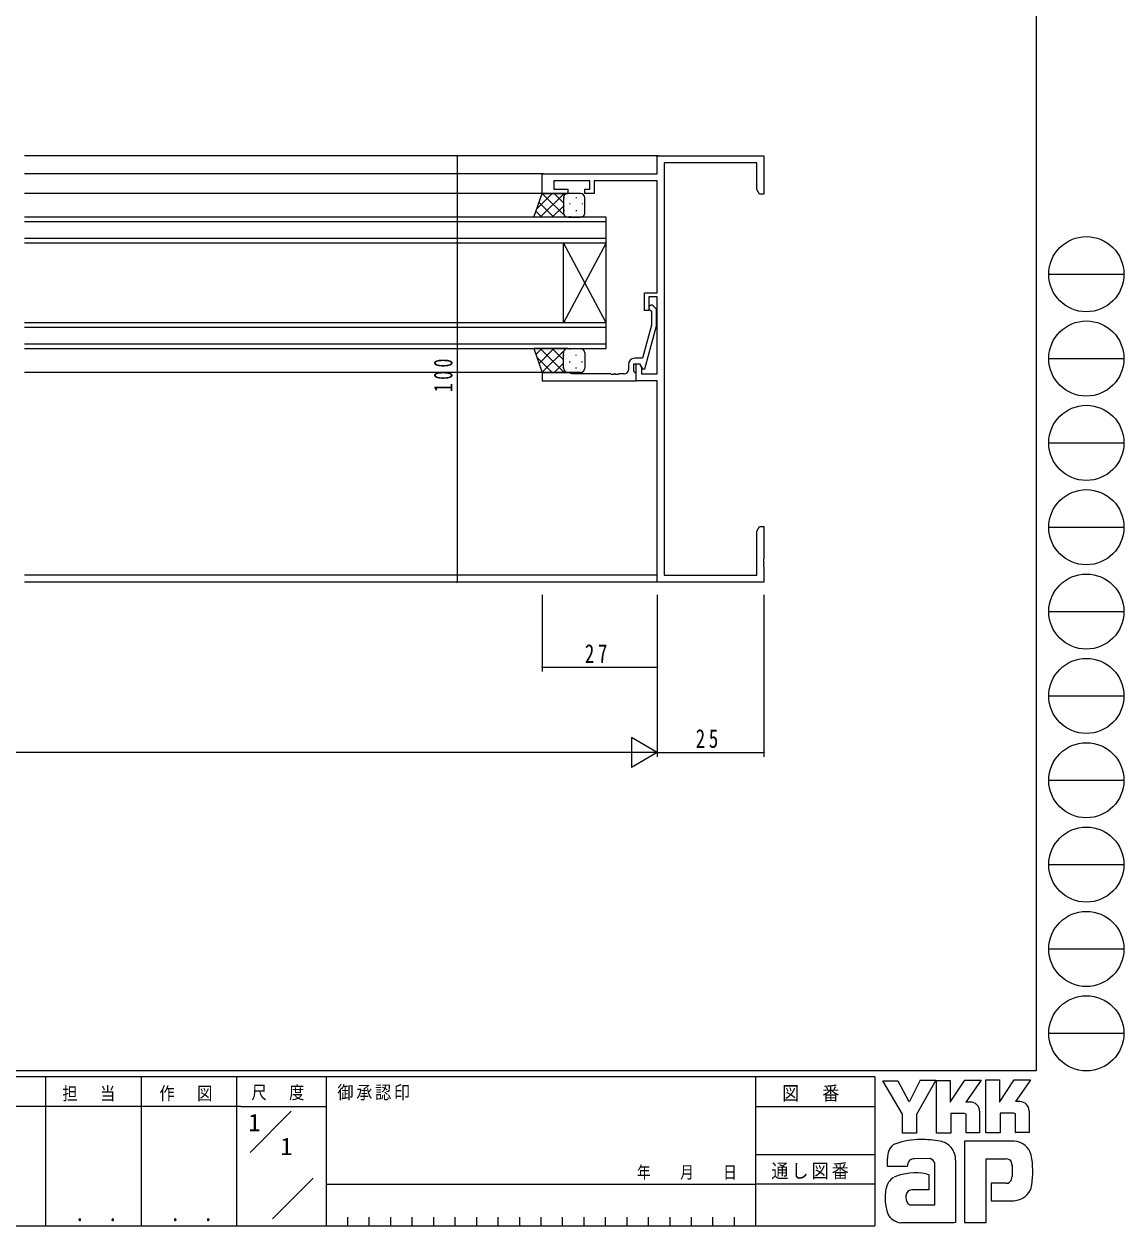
# Model space of a CAD drawing. Units: millimetres on the paper. Extents: x -397 to 397, y -282 to 282.
# Drawn here: x 138.6 to 396.7, y -282.1 to 0 of the extents above; entities that cross this region are included whole.
import ezdxf
from ezdxf.enums import TextEntityAlignment as Align

# ---------------------------------------------------------------- set-up
doc = ezdxf.new("R2010")
doc.units = ezdxf.units.MM
for name, color, linetype, lineweight in [('0-1_YKK_ZWAK', 7, 'Continuous', 18), ('0-3_YKK_11', 7, 'Continuous', 18), ('0-4_YKK_12', 2, 'Continuous', 18), ('0-6_YKK_13', 4, 'Continuous', 18), ('0-7_YKK_D', 6, 'Continuous', 18)]:
    doc.layers.add(name, color=color, linetype=linetype, lineweight=lineweight)
doc.layers.add('0-2_USER1', color=7, linetype='Continuous')
doc.styles.add('ＭＳ ゴシック', font='')
doc.styles.get('ＭＳ ゴシック').set_extended_font_data('MS Gothic')

msp = doc.modelspace()

# ---------------------------------------------------------------- linework, layer by layer
at = {"layer": '0-1_YKK_ZWAK'}
for p, q in [((376.092, 279.3), (376.092, -245.7)), ((379.068, -58.716), (396.708, -58.716)), ((379.068, -78.512), (396.708, -78.512)), ((379.068, -98.308), (396.708, -98.308)), ((379.068, -118.104), (396.708, -118.104)), ((379.068, -137.9), (396.708, -137.9)), ((379.068, -157.696), (396.708, -157.696)), ((379.068, -177.492), (396.708, -177.492)), ((379.068, -197.288), (396.708, -197.288)), ((379.068, -217.084), (396.708, -217.084)), ((379.068, -236.88), (396.708, -236.88)), ((376.092, -245.7), (-393.908, -245.7)), ((338.292, -247.1), (-393.908, -247.1)), ((143.692, -247.1), (143.692, -282.1)), ((166.092, -247.1), (166.092, -282.1)), ((188.492, -247.1), (188.492, -282.1)), ((209.492, -247.1), (209.492, -282.1)), ((310.291, -247.1), (310.291, -282.1)), ((338.292, -247.1), (338.292, -282.1)), ((340.129, -248.006), (343.642, -248.006)), ((344.724, -255.899), (340.129, -248.006)), ((348.928, -247.898), (346.372, -252.871)), ((352.751, -260.331), (352.751, -247.925)), ((364.266, -247.817), (367.537, -247.817)), ((364.266, -260.223), (364.266, -247.817)), ((370.969, -247.817), (374.753, -247.817)), ((374.753, -247.817), (374.375, -248.465)), ((374.375, -248.465), (371.253, -252.925)), ((360.671, -253.006), (359.632, -253.006)), ((372.292, -252.925), (371.253, -252.925)), ((189.476, -254.099), (121.292, -254.099)), ((189.476, -254.099), (209.492, -254.099)), ((191.662, -264.836), (201.355, -255.143)), ((310.291, -254.1), (338.292, -254.1)), ((359.266, -255.682), (356.076, -255.682)), ((362.833, -255.169), (362.833, -260.25)), ((367.672, -255.655), (367.672, -260.223)), ((370.861, -255.655), (367.672, -255.655)), ((371.294, -255.817), (370.861, -255.655)), ((371.294, -260.196), (371.294, -255.817)), ((374.456, -255.169), (374.456, -260.196)), ((370.915, -262.196), (359.32, -262.196)), ((359.32, -262.196), (359.32, -281.306)), ((367.672, -260.223), (364.266, -260.223)), ((371.294, -260.146), (371.344, -260.196)), ((374.456, -260.196), (371.294, -260.196)), ((310.291, -265.299), (338.292, -265.299)), ((341.21, -268.17), (341.21, -266.241)), ((351.238, -266.305), (347.54, -266.375)), ((352.319, -277.171), (352.319, -267.44)), ((357.211, -266.683), (357.211, -281.279)), ((364.347, -266.359), (368.996, -266.359)), ((364.347, -281.306), (364.347, -266.359)), ((370.465, -267.856), (370.483, -270.491)), ((345.859, -268.17), (341.21, -268.17)), ((196.964, -280.445), (206.488, -270.921)), ((209.492, -272.3), (310.291, -272.3)), ((338.292, -272.299), (310.291, -272.299)), ((350.967, -273.63), (346.973, -273.635)), ((365.563, -272.089), (365.563, -276.225)), ((369.104, -272.089), (365.563, -272.089)), ((365.563, -276.225), (370.888, -276.225)), ((370.888, -276.225), (371.969, -275.982)), ((346.697, -277.171), (352.319, -277.171)), ((351.886, -277.171), (352.238, -277.171)), ((352.319, -277.17), (352.32, -277.171)), ((-393.908, -282.1), (338.292, -282.1)), ((214.532, -280), (214.532, -282.1)), ((219.572, -280), (219.572, -282.1)), ((224.612, -280), (224.612, -282.1)), ((229.652, -280), (229.652, -282.1)), ((234.692, -280), (234.692, -282.1)), ((239.732, -280), (239.732, -282.1)), ((244.772, -280), (244.772, -282.1)), ((249.812, -280), (249.812, -282.1)), ((254.852, -280), (254.852, -282.1)), ((259.892, -280), (259.892, -282.1)), ((264.932, -280), (264.932, -282.1)), ((269.972, -280), (269.972, -282.1)), ((275.012, -280), (275.012, -282.1)), ((280.052, -280), (280.052, -282.1)), ((285.092, -280), (285.092, -282.1)), ((290.132, -280), (290.132, -282.1)), ((295.172, -280), (295.172, -282.1)), ((300.211, -280), (300.211, -282.1)), ((305.251, -280), (305.251, -282.1)), ((345.859, -281.36), (344.372, -281.36)), ((356.887, -281.333), (345.859, -281.36)), ((357.211, -281.279), (356.887, -281.333))]:
    msp.add_line(p, q, dxfattribs=at)
for points in [[(343.642, -248.006), (346.156, -252.709), (346.372, -252.871)], [(348.928, -247.898), (352.554, -247.898), (348.021, -255.926)], [(352.751, -247.925), (355.968, -247.925), (355.968, -253.023), (359.347, -247.871)], [(359.347, -247.871), (363.172, -247.871), (359.632, -253.006)], [(367.537, -247.817), (367.537, -253.008), (370.969, -247.817)], [(348.021, -255.926), (348.021, -260.358), (344.724, -260.358), (344.724, -255.899)], [(356.076, -255.682), (356.076, -260.331), (352.751, -260.331)], [(362.833, -260.25), (359.698, -260.25), (359.698, -255.845), (359.266, -255.682)], [(350.265, -269.873), (350.967, -270.035), (350.967, -273.63)], [(359.32, -281.306), (363.563, -281.306), (364.347, -281.306)]]:
    msp.add_lwpolyline(points, dxfattribs=at)
for centre in [(387.888, -58.716), (387.888, -78.512), (387.888, -98.308), (387.888, -118.104), (387.888, -137.9), (387.888, -157.696), (387.888, -177.492), (387.888, -197.288), (387.888, -217.084), (387.888, -236.88)]:
    msp.add_circle(centre, 8.82, dxfattribs=at)
for centre, radius, start, end in [((360.671, -255.169), 2.163, 0.00166, 89.99604), ((372.292, -255.088), 2.163, 0.00166, 89.99604), ((349.014, -279.501), 17.68, 89.89165, 109.30848), ((349.533, -282.563), 20.748, 78.7801, 91.46938), ((352.822, -266.596), 4.449, 40.66422, 80.31694), ((370.764, -266.54), 4.341, 14.44572, 87.08746), ((346.251, -266.266), 5.037, 158.41083, 179.71775), ((343.898, -265.155), 2.444, 109.02127, 161.51264), ((352.601, -266.585), 4.612, 358.78059, 38.76563), ((347.967, -268.107), 2.109, 138.46382, 181.71359), ((347.407, -268.071), 1.701, 85.50551, 126.78038), ((350.748, -267.854), 1.625, 14.7552, 72.44995), ((369.157, -267.579), 1.229, 16.43123, 96.91661), ((366.823, -268.308), 3.673, 4.93423, 17.03552), ((354.458, -269.287), 20.86, 350.99027, 10.67625), ((344.719, -274.027), 3.908, 121.82711, 169.08475), ((347.812, -282.954), 13.309, 79.38098, 112.05825), ((366.802, -270.141), 3.697, 343.6902, 354.75362), ((351.741, -275.495), 11.082, 168.76372, 199.80079), ((346.982, -275.079), 1.445, 90.33953, 178.03639), ((369.105, -270.784), 1.306, 269.95468, 342.90145), ((370.827, -271.845), 4.291, 285.44291, 349.90448), ((347.874, -275.428), 2.369, 171.08203, 216.71923), ((346.942, -275.665), 1.526, 230.9728, 260.75491), ((344.732, -277.543), 3.823, 207.31435, 263.59464)]:
    msp.add_arc(centre, radius, start, end, dxfattribs=at)
at = {"layer": '0-3_YKK_11'}
for p, q in [((287.229, -30.958), (312.229, -30.958)), ((287.229, -35.158), (287.229, -30.958)), ((312.229, -30.958), (312.229, -39.958)), ((310.599, -32.588), (288.859, -32.588)), ((288.859, -32.588), (288.859, -129.328)), ((310.599, -38.867), (310.599, -32.588)), ((260.229, -35.158), (287.229, -35.158)), ((260.229, -39.758), (260.229, -35.158)), ((262.929, -36.788), (262.929, -38.758)), ((271.429, -36.788), (262.929, -36.788)), ((262.929, -38.758), (266.229, -38.758)), ((266.229, -38.758), (266.229, -39.758)), ((270.229, -38.758), (271.429, -38.758)), ((270.229, -39.758), (270.229, -38.758)), ((271.429, -38.758), (271.429, -36.788)), ((272.429, -36.788), (272.429, -39.758)), ((287.229, -36.788), (272.429, -36.788)), ((287.229, -63.058), (287.229, -36.788)), ((311.229, -39.958), (310.599, -38.867)), ((266.229, -39.758), (260.229, -39.758)), ((272.429, -39.758), (270.229, -39.758)), ((312.229, -39.958), (311.229, -39.958)), ((284.229, -63.058), (287.229, -63.058)), ((284.229, -67.258), (284.229, -63.058)), ((285.229, -64.058), (285.229, -67.258)), ((287.229, -64.058), (285.229, -64.058)), ((287.229, -82.128), (287.229, -64.058)), ((285.229, -67.258), (284.229, -67.258)), ((285.404, -66.982), (285.829, -67.407)), ((285.829, -67.407), (285.829, -70.697)), ((287.029, -66.91), (286.253, -66.134)), ((287.029, -70.855), (287.029, -66.91)), ((285.829, -70.697), (283.749, -78.458)), ((284.321, -80.958), (287.029, -70.855)), ((283.749, -78.458), (281.929, -78.458)), ((260.229, -81.758), (260.229, -83.758)), ((266.229, -81.758), (260.229, -81.758)), ((267.245, -82.128), (266.229, -81.758)), ((280.429, -79.958), (280.429, -81.128)), ((281.729, -79.758), (283.029, -79.758)), ((281.729, -81.558), (281.729, -79.758)), ((281.929, -81.758), (281.729, -81.558)), ((282.229, -82.058), (281.929, -81.758)), ((282.229, -79.758), (283.029, -79.758)), ((282.229, -83.758), (282.229, -79.758)), ((283.029, -79.758), (283.529, -80.624)), ((283.029, -79.758), (283.721, -80.958)), ((283.529, -80.624), (283.529, -82.128)), ((283.721, -80.958), (284.321, -80.958)), ((260.229, -83.758), (282.229, -83.758)), ((276.27, -82.128), (267.245, -82.128)), ((276.454, -82.248), (276.27, -82.128)), ((277.003, -82.248), (276.454, -82.248)), ((277.187, -82.128), (277.003, -82.248)), ((277.27, -82.128), (277.187, -82.128)), ((277.454, -82.248), (277.27, -82.128)), ((278.003, -82.248), (277.454, -82.248)), ((278.187, -82.128), (278.003, -82.248)), ((279.429, -82.128), (278.187, -82.128)), ((282.229, -83.758), (282.229, -82.058)), ((287.229, -83.758), (282.229, -83.758)), ((283.529, -82.128), (287.229, -82.128)), ((287.229, -130.958), (287.229, -83.758)), ((310.599, -119.049), (311.229, -117.958)), ((311.229, -117.958), (312.229, -117.958)), ((312.229, -117.958), (312.229, -125.5)), ((310.599, -129.328), (310.599, -119.049)), ((312.229, -125.5), (312.109, -125.683)), ((312.109, -125.683), (312.109, -126.233)), ((312.109, -126.233), (312.229, -126.416)), ((312.229, -126.5), (312.109, -126.683)), ((312.109, -126.683), (312.109, -127.233)), ((312.229, -126.416), (312.229, -126.5)), ((288.859, -129.328), (310.599, -129.328)), ((312.109, -127.233), (312.229, -127.416)), ((312.229, -127.416), (312.229, -130.958)), ((312.229, -130.958), (287.229, -130.958))]:
    msp.add_line(p, q, dxfattribs=at)
for centre, radius, start, end in [((285.829, -66.558), 0.6, 44.99999, 225.00001), ((281.929, -79.958), 1.5, 90.00001, 179.99999), ((279.429, -81.128), 1, 270.00001, 359.99999)]:
    msp.add_arc(centre, radius, start, end, dxfattribs=at)
at = {"layer": '0-4_YKK_12'}
for p, q in [((287.529, -30.958), (138.729, -30.958)), ((260.529, -35.158), (138.729, -35.158)), ((260.729, -39.758), (138.729, -39.758)), ((275.229, -45.358), (138.729, -45.358)), ((138.729, -46.358), (275.229, -46.358)), ((275.229, -51.358), (275.229, -45.358)), ((275.229, -50.358), (138.729, -50.358)), ((138.729, -51.358), (275.229, -51.358)), ((275.229, -51.358), (265.229, -70.158)), ((275.229, -70.158), (265.229, -51.358)), ((265.229, -70.158), (265.229, -51.358)), ((275.229, -70.158), (275.229, -51.358)), ((275.229, -70.158), (138.729, -70.158)), ((275.229, -76.158), (275.229, -70.158)), ((138.729, -71.158), (275.229, -71.158)), ((275.229, -75.158), (138.729, -75.158)), ((138.729, -76.158), (275.229, -76.158)), ((260.529, -81.758), (138.729, -81.758)), ((287.229, -129.328), (138.729, -129.328)), ((287.529, -130.958), (138.729, -130.958))]:
    msp.add_line(p, q, dxfattribs=at)
at = {"layer": '0-6_YKK_13'}
for p, q in [((258.229, -45.358), (260.229, -39.758)), ((262.532, -39.758), (258.949, -43.341)), ((262.98, -45.358), (259.479, -41.857)), ((265.36, -39.758), (259.76, -45.358)), ((265.808, -45.358), (260.223, -39.773)), ((260.229, -39.758), (266.229, -39.758)), ((265.229, -41.95), (263.037, -39.758)), ((265.229, -40.758), (265.229, -44.358)), ((265.229, -40.758), (265.229, -44.358)), ((265.319, -40.678), (265.319, -40.878)), ((265.915, -39.808), (265.865, -39.758)), ((269.229, -39.758), (266.229, -39.758)), ((266.734, -42.093), (266.734, -42.293)), ((268.149, -40.678), (268.149, -40.878)), ((269.564, -42.093), (269.564, -42.293)), ((270.229, -44.358), (270.229, -40.758)), ((260.151, -45.358), (258.735, -43.941)), ((265.229, -42.718), (262.589, -45.358)), ((265.319, -43.708), (265.319, -43.908)), ((266.734, -45.123), (266.734, -45.323)), ((268.149, -43.708), (268.149, -43.908)), ((269.564, -45.123), (269.564, -45.3)), ((266.229, -45.358), (258.229, -45.358)), ((265.622, -45.153), (265.417, -45.358)), ((266.229, -45.358), (269.229, -45.358)), ((258.229, -76.158), (260.229, -81.758)), ((266.229, -76.158), (258.229, -76.158)), ((260.151, -76.158), (258.735, -77.575)), ((262.98, -76.158), (259.479, -79.659)), ((265.36, -81.758), (259.76, -76.158)), ((265.808, -76.158), (260.223, -81.743)), ((265.229, -78.798), (262.589, -76.158)), ((265.622, -76.363), (265.417, -76.158)), ((266.229, -76.158), (269.229, -76.158)), ((262.532, -81.758), (258.949, -78.175)), ((265.229, -80.758), (265.229, -77.158)), ((265.229, -80.758), (265.229, -77.158)), ((265.319, -77.808), (265.319, -77.608)), ((266.734, -76.393), (266.734, -76.193)), ((268.149, -77.808), (268.149, -77.608)), ((269.564, -76.393), (269.564, -76.216)), ((270.229, -77.158), (270.229, -80.758)), ((260.229, -81.758), (266.229, -81.758)), ((265.229, -79.566), (263.037, -81.758)), ((265.319, -80.838), (265.319, -80.638)), ((265.915, -81.708), (265.865, -81.758)), ((269.229, -81.758), (266.229, -81.758)), ((266.734, -79.423), (266.734, -79.223)), ((268.149, -80.838), (268.149, -80.638)), ((269.564, -79.423), (269.564, -79.223))]:
    msp.add_line(p, q, dxfattribs=at)
for centre, start, end in [((266.229, -40.758), 90.0001, 180.0001), ((266.229, -40.758), 90.0001, 180.0001), ((269.229, -40.758), 0.0001, 90.0001), ((266.229, -44.358), 180.0001, 270.0001), ((266.229, -44.358), 180.0001, 270.0001), ((269.229, -44.358), 270.0001, 0.0001), ((266.229, -77.158), 89.9999, 179.9999), ((266.229, -77.158), 89.9999, 179.9999), ((269.229, -77.158), 359.9999, 89.9999), ((266.229, -80.758), 179.9999, 269.9999), ((266.229, -80.758), 179.9999, 269.9999), ((269.229, -80.758), 269.9999, 359.9999)]:
    msp.add_arc(centre, 1, start, end, dxfattribs=at)
at = {"layer": '0-7_YKK_D'}
for p, q in [((257.229, -30.958), (239.229, -30.958)), ((240.229, -30.958), (240.229, -130.958)), ((257.229, -130.958), (239.229, -130.958)), ((260.229, -133.958), (260.229, -151.958)), ((287.229, -133.958), (287.229, -151.958)), ((287.229, -133.958), (287.229, -171.958)), ((287.229, -133.958), (287.229, -171.958)), ((312.229, -133.958), (312.229, -171.958)), ((260.229, -150.958), (287.229, -150.958)), ((281.166, -167.458), (281.166, -174.458)), ((287.229, -170.958), (281.166, -167.458)), ((280.229, -170.958), (-5.771, -170.958)), ((287.229, -170.958), (275.104, -170.958)), ((287.229, -170.958), (281.166, -174.458)), ((287.229, -170.958), (312.229, -170.958))]:
    msp.add_line(p, q, dxfattribs=at)
for centre, start, end in [((240.229, -30.958), 90, 270), ((240.229, -30.958), 270, 90), ((240.229, -130.958), 90, 270), ((240.229, -130.958), 270, 90), ((260.229, -150.958), 0, 180), ((260.229, -150.958), 180, 0), ((287.229, -150.958), 0, 180), ((287.229, -150.958), 180, 0), ((312.229, -170.958), 0, 180), ((312.229, -170.958), 180, 0)]:
    msp.add_arc(centre, 0.106, start, end, dxfattribs=at)

# ---------------------------------------------------------------- texts
at = {"layer": '0-1_YKK_ZWAK', "attachment_point": 7, "style": 'ＭＳ ゴシック'}
for s, insert, char_height in [('\\T1.24;\\W0.85;担\\~\\~当', (147.646, -252.88), 3.079), ('\\T1.24;\\W0.85;作\\~\\~図', (170.412, -252.862), 3.079), ('\\T1.24;\\W0.85;尺\\~\\~度', (192.004, -252.637), 3.079), ('\\T1.17;\\W0.9;御承認印', (212.159, -252.633), 3.079), ('\\T1.17;\\W0.9;図\u3000番', (316.489, -252.962), 3.284), ('\\T1.28;\\W0.8;年\\~\\~\\~月\\~\\~\\~日', (282.468, -271.269), 2.903), ('\\T1.17;\\W0.9;通し図番', (313.971, -271.185), 3.284), ('\\T1.24;\\W0.85;\\~．\\~．', (148.147, -281.046), 3.592), ('\\T1.24;\\W0.85;\\~．\\~．', (170.547, -281.046), 3.592)]:
    msp.add_mtext(s, dxfattribs=dict(at, insert=insert, char_height=char_height))
at = {"layer": '0-2_USER1', "style": 'ＭＳ ゴシック'}
for p in [(191.292, -261.099), (198.825, -266.699)]:
    msp.add_text('1', height=4.106, dxfattribs=at).set_placement(p, align=Align.BOTTOM_LEFT)
at = {"layer": '0-7_YKK_D', "color": 7, "insert": (239.229, -86.398), "char_height": 4.399, "attachment_point": 7, "rotation": 90, "style": 'ＭＳ ゴシック'}
msp.add_mtext('\\T1.38;\\W0.7;100', dxfattribs=at)
at = {"layer": '0-7_YKK_D', "color": 7, "char_height": 4.399, "attachment_point": 7, "style": 'ＭＳ ゴシック'}
for s, insert in [('\\T1.37;\\W0.75;27', (270.209, -149.958)), ('\\T1.37;\\W0.75;25', (296.209, -169.958))]:
    msp.add_mtext(s, dxfattribs=dict(at, insert=insert))

doc.saveas('drawing.dxf')
